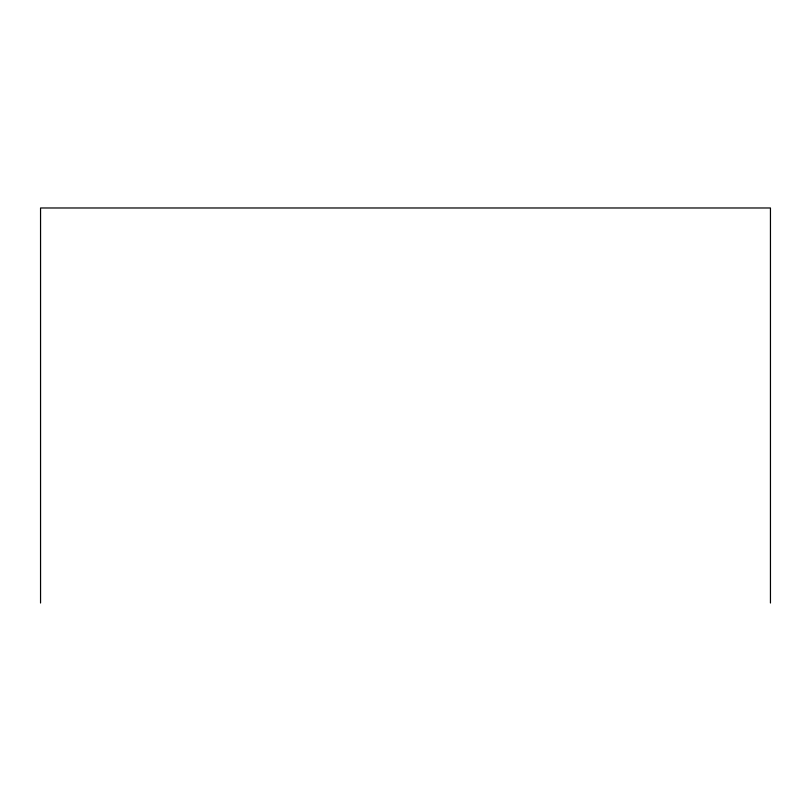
<?xml version="1.0" encoding="UTF-8"?>
<svg xmlns="http://www.w3.org/2000/svg" width="811" height="811" viewBox="0 0 811 811"><rect width="100%" height="100%" fill="white"/><g stroke="black" fill="none" stroke-linecap="round" stroke-linejoin="round"><path stroke-width="1.22" d="M770.45 603.019L770.45 207.981L40.55 207.981L40.55 603.019"/></g></svg>
